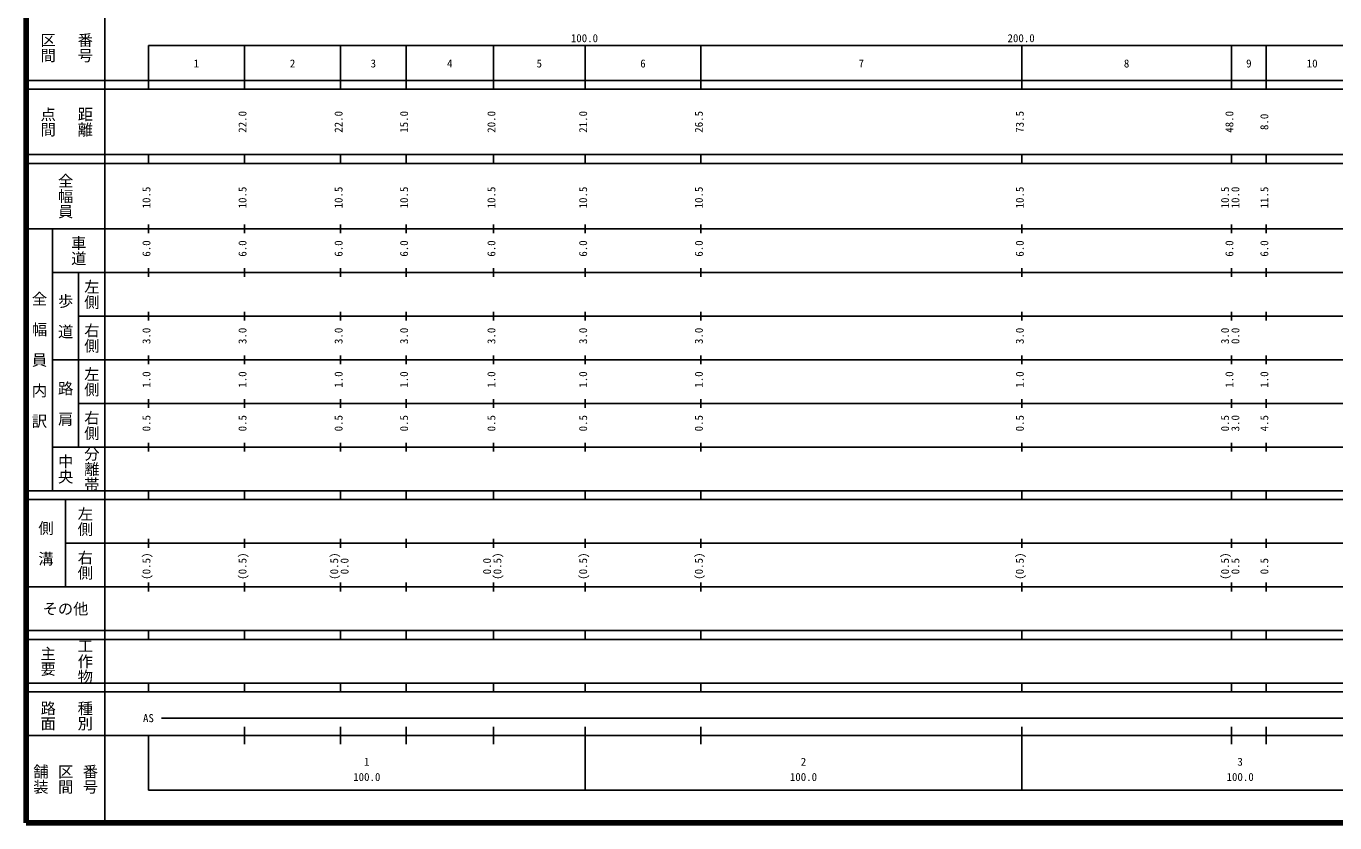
# Model space of a CAD drawing. Units: millimetres on the paper, enlarged 1000 times. Extents: x 40000 to 680000, y 20000 to 380000.
# Drawn here: x 40000 to 339686, y 20000 to 202409 of the extents above; entities that cross this region are included whole.
import ezdxf
from ezdxf.enums import TextEntityAlignment as Align

# ---------------------------------------------------------------- set-up
doc = ezdxf.new("R2010")
doc.units = ezdxf.units.MM
doc.header["$LTSCALE"] = 1000
doc.layers.add('M-TTL', color=2, linetype='Continuous', lineweight=140)
doc.layers.add('M-TTL-BAND', color=7, linetype='Continuous', lineweight=25)
doc.styles.add('@ＭＳ ゴシック', font='')
doc.styles.add('ＭＳ ゴシック', font='')
doc.styles.get('@ＭＳ ゴシック').set_extended_font_data('@MS Gothic')
doc.styles.get('ＭＳ ゴシック').set_extended_font_data('MS Gothic')

msp = doc.modelspace()

# ---------------------------------------------------------------- linework, layer by layer
at = {"layer": 'M-TTL'}
for p, q in [((40000, 380000), (40000, 20000)), ((40000, 20000), (680000, 20000))]:
    msp.add_line(p, q, dxfattribs=at)
at = {"layer": 'M-TTL-BAND'}
for p, q in [((58000, 370000), (58000, 20000)), ((68000, 198000), (579000, 198000)), ((68000, 198000), (68000, 188000)), ((90000, 188000), (90000, 198000)), ((112000, 188000), (112000, 198000)), ((127000, 188000), (127000, 198000)), ((147000, 188000), (147000, 198000)), ((168000, 188000), (168000, 198000)), ((194500, 188000), (194500, 198000)), ((268000, 188000), (268000, 198000)), ((316000, 188000), (316000, 198000)), ((324000, 188000), (324000, 198000)), ((40000, 190000), (579000, 190000)), ((40000, 188000), (579000, 188000)), ((40000, 173000), (579000, 173000)), ((40000, 171000), (579000, 171000)), ((68000, 171000), (68000, 173000)), ((90000, 171000), (90000, 173000)), ((112000, 171000), (112000, 173000)), ((127000, 171000), (127000, 173000)), ((147000, 171000), (147000, 173000)), ((168000, 171000), (168000, 173000)), ((194500, 171000), (194500, 173000)), ((268000, 171000), (268000, 173000)), ((316000, 171000), (316000, 173000)), ((324000, 171000), (324000, 173000)), ((40000, 156000), (579000, 156000)), ((46000, 96000), (46000, 156000)), ((68000, 155000), (68000, 157000)), ((90000, 155000), (90000, 157000)), ((112000, 155000), (112000, 157000)), ((127000, 155000), (127000, 157000)), ((147000, 155000), (147000, 157000)), ((168000, 155000), (168000, 157000)), ((194500, 155000), (194500, 157000)), ((268000, 155000), (268000, 157000)), ((316000, 155000), (316000, 157000)), ((324000, 155000), (324000, 157000)), ((68000, 145000), (68000, 147000)), ((90000, 145000), (90000, 147000)), ((112000, 145000), (112000, 147000)), ((127000, 145000), (127000, 147000)), ((147000, 145000), (147000, 147000)), ((168000, 145000), (168000, 147000)), ((194500, 145000), (194500, 147000)), ((268000, 145000), (268000, 147000)), ((316000, 145000), (316000, 147000)), ((324000, 145000), (324000, 147000)), ((46000, 146000), (579000, 146000)), ((52000, 146000), (52000, 106000)), ((52000, 136000), (579000, 136000)), ((68000, 135000), (68000, 137000)), ((90000, 135000), (90000, 137000)), ((112000, 135000), (112000, 137000)), ((127000, 135000), (127000, 137000)), ((147000, 135000), (147000, 137000)), ((168000, 135000), (168000, 137000)), ((194500, 135000), (194500, 137000)), ((268000, 135000), (268000, 137000)), ((316000, 135000), (316000, 137000)), ((324000, 135000), (324000, 137000)), ((46000, 126000), (579000, 126000)), ((68000, 125000), (68000, 127000)), ((90000, 125000), (90000, 127000)), ((112000, 125000), (112000, 127000)), ((127000, 125000), (127000, 127000)), ((147000, 125000), (147000, 127000)), ((168000, 125000), (168000, 127000)), ((194500, 125000), (194500, 127000)), ((268000, 125000), (268000, 127000)), ((316000, 125000), (316000, 127000)), ((324000, 125000), (324000, 127000)), ((68000, 115000), (68000, 117000)), ((90000, 115000), (90000, 117000)), ((112000, 115000), (112000, 117000)), ((127000, 115000), (127000, 117000)), ((147000, 115000), (147000, 117000)), ((168000, 115000), (168000, 117000)), ((194500, 115000), (194500, 117000)), ((268000, 115000), (268000, 117000)), ((316000, 115000), (316000, 117000)), ((324000, 115000), (324000, 117000)), ((52000, 116000), (579000, 116000)), ((46000, 106000), (579000, 106000)), ((68000, 105000), (68000, 107000)), ((90000, 105000), (90000, 107000)), ((112000, 105000), (112000, 107000)), ((127000, 105000), (127000, 107000)), ((147000, 105000), (147000, 107000)), ((168000, 105000), (168000, 107000)), ((194500, 105000), (194500, 107000)), ((268000, 105000), (268000, 107000)), ((316000, 105000), (316000, 107000)), ((324000, 105000), (324000, 107000)), ((40000, 96000), (579000, 96000)), ((68000, 94000), (68000, 96000)), ((90000, 94000), (90000, 96000)), ((112000, 94000), (112000, 96000)), ((127000, 94000), (127000, 96000)), ((147000, 94000), (147000, 96000)), ((168000, 94000), (168000, 96000)), ((194500, 94000), (194500, 96000)), ((268000, 94000), (268000, 96000)), ((316000, 94000), (316000, 96000)), ((324000, 94000), (324000, 96000)), ((40000, 94000), (579000, 94000)), ((49000, 94000), (49000, 74000)), ((49000, 84000), (579000, 84000)), ((68000, 83000), (68000, 85000)), ((90000, 83000), (90000, 85000)), ((112000, 83000), (112000, 85000)), ((127000, 83000), (127000, 85000)), ((147000, 83000), (147000, 85000)), ((168000, 83000), (168000, 85000)), ((194500, 83000), (194500, 85000)), ((268000, 83000), (268000, 85000)), ((316000, 83000), (316000, 85000)), ((324000, 83000), (324000, 85000)), ((68000, 73000), (68000, 75000)), ((90000, 73000), (90000, 75000)), ((112000, 73000), (112000, 75000)), ((127000, 73000), (127000, 75000)), ((147000, 73000), (147000, 75000)), ((168000, 73000), (168000, 75000)), ((194500, 73000), (194500, 75000)), ((268000, 73000), (268000, 75000)), ((316000, 73000), (316000, 75000)), ((324000, 73000), (324000, 75000)), ((40000, 74000), (579000, 74000)), ((40000, 64000), (579000, 64000)), ((68000, 62000), (68000, 64000)), ((90000, 62000), (90000, 64000)), ((112000, 62000), (112000, 64000)), ((127000, 62000), (127000, 64000)), ((147000, 62000), (147000, 64000)), ((168000, 62000), (168000, 64000)), ((194500, 62000), (194500, 64000)), ((268000, 62000), (268000, 64000)), ((316000, 62000), (316000, 64000)), ((324000, 62000), (324000, 64000)), ((40000, 62000), (579000, 62000)), ((40000, 52000), (579000, 52000)), ((68000, 50000), (68000, 52000)), ((90000, 50000), (90000, 52000)), ((112000, 50000), (112000, 52000)), ((127000, 50000), (127000, 52000)), ((147000, 50000), (147000, 52000)), ((168000, 50000), (168000, 52000)), ((194500, 50000), (194500, 52000)), ((268000, 50000), (268000, 52000)), ((316000, 50000), (316000, 52000)), ((324000, 50000), (324000, 52000)), ((40000, 50000), (579000, 50000)), ((71000, 44000), (565000, 44000)), ((90000, 38000), (90000, 42000)), ((112000, 38000), (112000, 42000)), ((127000, 38000), (127000, 42000)), ((147000, 38000), (147000, 42000)), ((168000, 27500), (168000, 42000)), ((194500, 38000), (194500, 42000)), ((268000, 27500), (268000, 42000)), ((316000, 38000), (316000, 42000)), ((324000, 38000), (324000, 42000)), ((40000, 40000), (579000, 40000)), ((68000, 40000), (68000, 27500)), ((68000, 27500), (579000, 27500))]:
    msp.add_line(p, q, dxfattribs=at)

# ---------------------------------------------------------------- texts
at = {"layer": 'M-TTL-BAND', "style": '@ＭＳ ゴシック'}
for s, p in [('番号', (53500, 197500)), ('区間', (45000, 197500)), ('点間', (45000, 180500)), ('距離', (53500, 180500)), ('全幅員', (49000, 163500)), ('車道', (52000, 151000)), ('左側', (55000, 141000)), ('全\u3000幅\u3000員\u3000内\u3000訳', (43000, 126000)), ('歩\u3000道', (49000, 136000)), ('右側', (55000, 131000)), ('左側', (55000, 121000)), ('路\u3000肩', (49000, 116000)), ('右側', (55000, 111000)), ('分離帯', (55000, 101000)), ('中央', (49000, 101000)), ('左側', (53500, 89000)), ('側\u3000溝', (44500, 84000)), ('右側', (53500, 79000)), ('主要', (45000, 57000)), ('工作物', (53500, 57000)), ('路面', (45000, 44500)), ('種別', (53500, 44500)), ('舗装', (43333, 30000)), ('区間', (49000, 30000)), ('番号', (54667, 30000))]:
    msp.add_text(s, height=2566, rotation=270, dxfattribs=at).set_placement(p, align=Align.MIDDLE_CENTER)
at = {"layer": 'M-TTL-BAND', "style": 'ＭＳ ゴシック'}
for s, p in [('100.0', (167844, 198195)), ('200.0', (267844, 198195)), ('1', (79000, 192405)), ('2', (101000, 192405)), ('3', (119500, 192405)), ('4', (137000, 192405)), ('5', (157500, 192405)), ('6', (181250, 192405)), ('7', (231250, 192405)), ('8', (292000, 192405)), ('9', (320000, 192405)), ('10', (334500, 192405)), ('AS', (68000, 42500)), ('1', (118000, 32523)), ('2', (218000, 32523)), ('3', (318000, 32523)), ('100.0', (118000, 29033)), ('100.0', (218000, 29033)), ('100.0', (318000, 29033))]:
    msp.add_text(s, height=1833, dxfattribs=at).set_placement(p, align=Align.BOTTOM_CENTER)
for s, p in [('22.0', (91000, 180500)), ('22.0', (113000, 180500)), ('15.0', (128000, 180500)), ('20.0', (148000, 180500)), ('21.0', (169000, 180500)), ('26.5', (195500, 180500)), ('73.5', (269000, 180500)), ('48.0', (317000, 180500)), ('8.0', (325000, 180500)), ('10.5', (69000, 163174)), ('10.5', (91000, 163174)), ('10.5', (113000, 163174)), ('10.5', (128000, 163174)), ('10.5', (148000, 163174)), ('10.5', (169000, 163174)), ('10.5', (195500, 163174)), ('10.5', (269000, 163174)), ('10.5', (316000, 163174)), ('10.0', (318370, 163174)), ('11.5', (325000, 163174)), ('6.0', (69000, 151500)), ('6.0', (91000, 151500)), ('6.0', (113000, 151500)), ('6.0', (128000, 151500)), ('6.0', (148000, 151500)), ('6.0', (169000, 151500)), ('6.0', (195500, 151500)), ('6.0', (269000, 151500)), ('6.0', (317000, 151500)), ('6.0', (325000, 151500)), ('3.0', (69000, 131500)), ('3.0', (91000, 131500)), ('3.0', (113000, 131500)), ('3.0', (128000, 131500)), ('3.0', (148000, 131500)), ('3.0', (169000, 131500)), ('3.0', (195500, 131500)), ('3.0', (269000, 131500)), ('3.0', (316000, 131500)), ('0.0', (318370, 131500)), ('1.0', (69000, 121500)), ('1.0', (91000, 121500)), ('1.0', (113000, 121500)), ('1.0', (128000, 121500)), ('1.0', (148000, 121500)), ('1.0', (169000, 121500)), ('1.0', (195500, 121500)), ('1.0', (269000, 121500)), ('1.0', (317000, 121500)), ('1.0', (325000, 121500)), ('0.5', (69000, 111500)), ('0.5', (91000, 111500)), ('0.5', (113000, 111500)), ('0.5', (128000, 111500)), ('0.5', (148000, 111500)), ('0.5', (169000, 111500)), ('0.5', (195500, 111500)), ('0.5', (269000, 111500)), ('0.5', (316000, 111500)), ('3.0', (318370, 111500)), ('4.5', (325000, 111500)), ('(0.5)', (69000, 78764)), ('(0.5)', (91000, 78764)), ('(0.5)', (112000, 78764)), ('(0.5)', (149370, 78764)), ('(0.5)', (169000, 78764)), ('(0.5)', (195500, 78764)), ('(0.5)', (269000, 78764)), ('(0.5)', (316000, 78764)), ('0.0', (114370, 78764)), ('0.0', (147000, 78764)), ('0.5', (318370, 78764)), ('0.5', (325000, 78764))]:
    msp.add_text(s, height=1833, rotation=90, dxfattribs=at).set_placement(p, align=Align.BOTTOM_CENTER)
msp.add_text('その他', height=2566, dxfattribs=at).set_placement((49000, 69000), align=Align.MIDDLE_CENTER)

doc.saveas('drawing.dxf')
